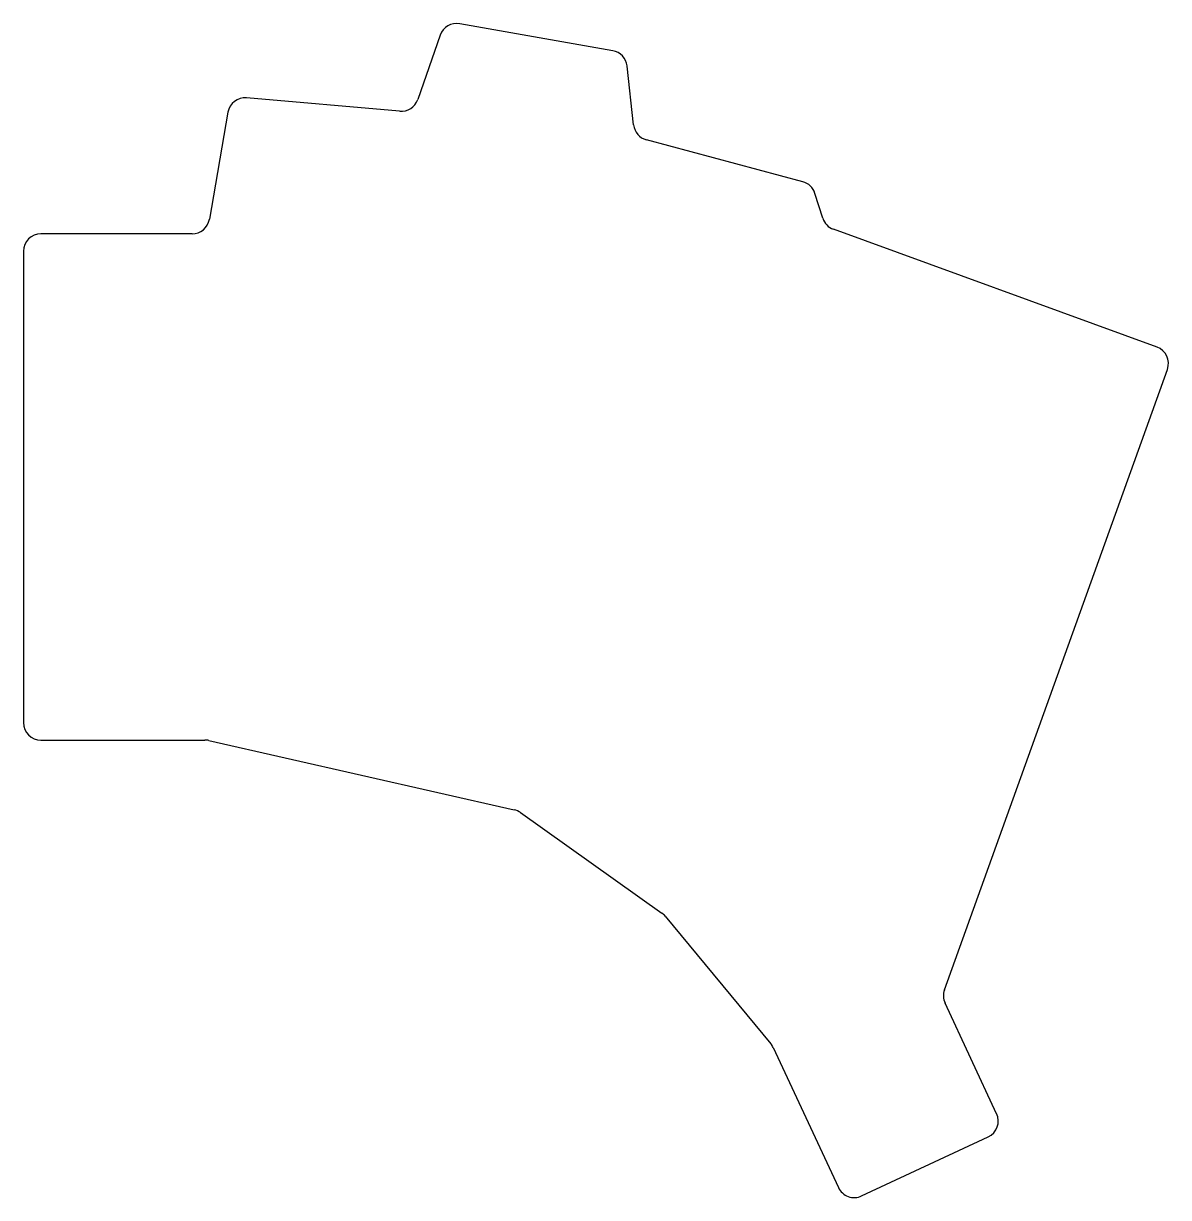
# Model space of a CAD drawing. Header units: millimetres. Extents: x 140 to 271, y -212 to -78.
import ezdxf

# ---------------------------------------------------------------- set-up
doc = ezdxf.new("R2010")
doc.units = ezdxf.units.MM

msp = doc.modelspace()

# ---------------------------------------------------------------- linework, layer by layer
at = {"linetype": 'CONTINUOUS'}
for p, q in [((207, -81.03), (189.47, -77.94)), ((187.23, -79.25), (184.66, -86.63)), ((209.39, -89.53), (208.64, -82.78)), ((182.59, -87.96), (165.05, -86.43)), ((162.91, -88.08), (160.79, -100.34)), ((228.77, -96.04), (210.86, -91.24)), ((231.06, -100.21), (230.16, -97.37)), ((158.82, -102), (141.5, -102)), ((269.35, -114.98), (232.28, -101.49)), ((139.5, -104), (139.5, -158)), ((245, -188.61), (270.54, -117.54)), ((141.5, -160), (160.28, -160)), ((160.72, -160.05), (195.72, -167.99)), ((196.44, -168.31), (212.63, -179.82)), ((213.02, -180.17), (225.1, -194.79)), ((250.97, -202.8), (245.07, -190.13)), ((225.37, -195.21), (232.85, -211.25)), ((235.5, -212.22), (250.01, -205.46))]:
    msp.add_line(p, q, dxfattribs=at)
for centre, start, end in [((189.12, -79.91), 80, 160.7614), ((206.65, -83), 6.3764, 80), ((164.88, -88.42), 85, 170.1789), ((182.77, -85.97), 265, 340.7614), ((211.38, -89.31), 186.3764, 255), ((228.25, -97.97), 17.5451, 75), ((158.82, -100), 270, 350.1789), ((232.97, -99.61), 197.5451, 250), ((141.5, -104), 90, 180), ((268.66, -116.86), 340.2297, 70), ((141.5, -158), 180, 270), ((160.28, -162), 77.2239, 90), ((195.28, -169.94), 54.6028, 77.2239), ((211.47, -181.45), 39.5813, 54.6028), ((246.88, -189.29), 160.2297, 205), ((223.56, -196.06), 25, 39.5813), ((249.16, -203.64), 295, 25), ((234.66, -210.41), 205, 295)]:
    msp.add_arc(centre, 2, start, end, dxfattribs=at)

doc.saveas('drawing.dxf')
